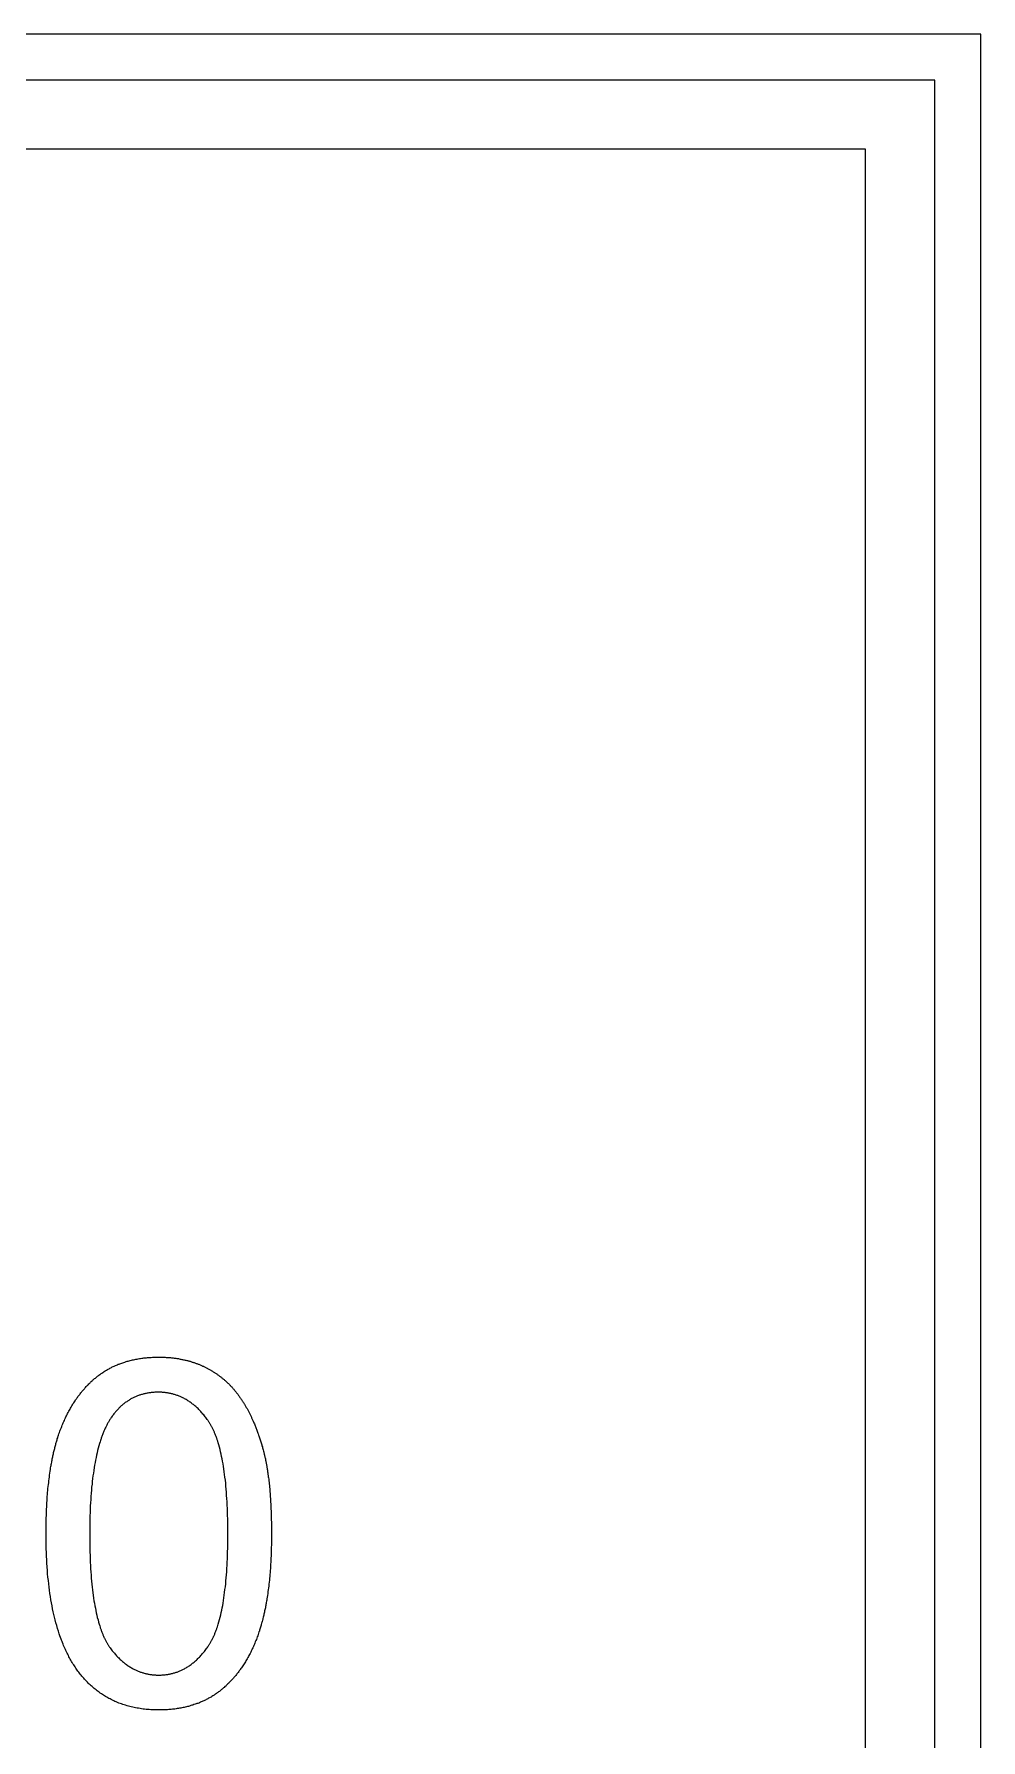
# Model space of a CAD drawing. Extents: x -140 to 139, y -60 to 60.
# Drawn here: x 49.28 to 57.5, y -33.81 to -19 of the extents above; entities that cross this region are included whole.
import ezdxf

# ---------------------------------------------------------------- set-up
doc = ezdxf.new("R2010")
doc.units = 0
doc.layers.add('ENGRAVE', color=5, linetype='Continuous')

msp = doc.modelspace()

# ---------------------------------------------------------------- linework, layer by layer
at = {"layer": 'ENGRAVE', "color": 5}
for points in [[(57.5, -19), (6.5, -19), (6.5, -45), (57.5, -45), (57.5, -19)], [(57.1, -19.4), (6.9, -19.4), (6.9, -44.6), (57.1, -44.6), (57.1, -19.4)]]:
    msp.add_lwpolyline(points, close=True, dxfattribs=at)
for points in [[(56.5, -20), (7.5, -20)], [(56.5, -44), (56.5, -20)], [(49.822, -30.664), (49.828, -30.659), (49.835, -30.654), (49.841, -30.649), (49.847, -30.644), (49.854, -30.639), (49.86, -30.635), (49.867, -30.63), (49.873, -30.626), (49.88, -30.621), (49.887, -30.617), (49.893, -30.612), (49.9, -30.608), (49.907, -30.604), (49.914, -30.6), (49.921, -30.596), (49.928, -30.592), (49.935, -30.588), (49.942, -30.584), (49.949, -30.581), (49.956, -30.577), (49.963, -30.573), (49.97, -30.57), (49.978, -30.567), (49.985, -30.563), (49.992, -30.56), (50, -30.557), (50.007, -30.554), (50.015, -30.55), (50.022, -30.548), (50.029, -30.545), (50.037, -30.542), (50.045, -30.539), (50.054, -30.536), (50.063, -30.533), (50.072, -30.53), (50.082, -30.527), (50.091, -30.524), (50.101, -30.522), (50.11, -30.519), (50.119, -30.517), (50.129, -30.514), (50.139, -30.512), (50.148, -30.51), (50.158, -30.508), (50.168, -30.506), (50.178, -30.504), (50.188, -30.502), (50.198, -30.501), (50.208, -30.499), (50.218, -30.498), (50.228, -30.496), (50.238, -30.495), (50.249, -30.494), (50.259, -30.493), (50.269, -30.492), (50.28, -30.491), (50.291, -30.49), (50.301, -30.49), (50.312, -30.489), (50.323, -30.489), (50.333, -30.488), (50.344, -30.488), (50.355, -30.488), (50.366, -30.488)], [(50.366, -30.488), (50.374, -30.488), (50.382, -30.488), (50.391, -30.488), (50.399, -30.488), (50.407, -30.488), (50.414, -30.489), (50.422, -30.489), (50.43, -30.49), (50.438, -30.49), (50.446, -30.491), (50.454, -30.491), (50.461, -30.492), (50.469, -30.492), (50.477, -30.493), (50.484, -30.494), (50.492, -30.495), (50.5, -30.496), (50.507, -30.497), (50.515, -30.498), (50.522, -30.499), (50.53, -30.5), (50.537, -30.501), (50.544, -30.502), (50.552, -30.504), (50.559, -30.505), (50.566, -30.507), (50.573, -30.508), (50.581, -30.51), (50.588, -30.511), (50.595, -30.513), (50.602, -30.515), (50.609, -30.516), (50.616, -30.518), (50.622, -30.519), (50.627, -30.521), (50.633, -30.523), (50.639, -30.524), (50.645, -30.526), (50.651, -30.528), (50.657, -30.53), (50.663, -30.532), (50.668, -30.534), (50.674, -30.535), (50.68, -30.537), (50.686, -30.539), (50.691, -30.542), (50.697, -30.544), (50.703, -30.546), (50.708, -30.548), (50.714, -30.55), (50.72, -30.553), (50.725, -30.555), (50.731, -30.557), (50.736, -30.56), (50.742, -30.562), (50.747, -30.565), (50.753, -30.567), (50.758, -30.57), (50.763, -30.572), (50.769, -30.575), (50.774, -30.578), (50.779, -30.58), (50.785, -30.583), (50.79, -30.586)], [(50.79, -30.586), (50.795, -30.589), (50.801, -30.592), (50.806, -30.595), (50.812, -30.598), (50.817, -30.601), (50.822, -30.604), (50.828, -30.607), (50.833, -30.611), (50.838, -30.614), (50.844, -30.617), (50.849, -30.62), (50.854, -30.624), (50.859, -30.627), (50.864, -30.631), (50.869, -30.634), (50.874, -30.638), (50.879, -30.641), (50.884, -30.645), (50.889, -30.649), (50.894, -30.652), (50.899, -30.656), (50.904, -30.66), (50.909, -30.664), (50.914, -30.667), (50.919, -30.671), (50.923, -30.675), (50.928, -30.679), (50.933, -30.683), (50.938, -30.687), (50.942, -30.691), (50.947, -30.696), (50.952, -30.7), (50.956, -30.704), (50.961, -30.709), (50.966, -30.713), (50.971, -30.718), (50.976, -30.723), (50.98, -30.727), (50.985, -30.732), (50.989, -30.737), (50.994, -30.742), (50.999, -30.747), (51.003, -30.752), (51.008, -30.757), (51.012, -30.762), (51.017, -30.767), (51.021, -30.772), (51.025, -30.777), (51.03, -30.782), (51.034, -30.788), (51.038, -30.793), (51.042, -30.798), (51.047, -30.804), (51.051, -30.809), (51.055, -30.815), (51.059, -30.82), (51.063, -30.826), (51.067, -30.832), (51.071, -30.837), (51.075, -30.843), (51.079, -30.849), (51.083, -30.855), (51.087, -30.86), (51.091, -30.866)], [(49.497, -31.165), (49.5, -31.154), (49.504, -31.143), (49.508, -31.132), (49.512, -31.121), (49.516, -31.11), (49.521, -31.099), (49.525, -31.089), (49.529, -31.078), (49.533, -31.067), (49.538, -31.057), (49.542, -31.047), (49.547, -31.037), (49.552, -31.026), (49.556, -31.016), (49.561, -31.006), (49.566, -30.997), (49.571, -30.987), (49.575, -30.977), (49.58, -30.968), (49.585, -30.958), (49.591, -30.949), (49.596, -30.939), (49.601, -30.93), (49.606, -30.921), (49.612, -30.912), (49.617, -30.903), (49.622, -30.894), (49.628, -30.885), (49.634, -30.876), (49.64, -30.867), (49.645, -30.859), (49.651, -30.851), (49.656, -30.844), (49.661, -30.837), (49.665, -30.831), (49.67, -30.824), (49.675, -30.818), (49.68, -30.811), (49.685, -30.805), (49.69, -30.798), (49.695, -30.792), (49.7, -30.786), (49.705, -30.78), (49.71, -30.774), (49.715, -30.768), (49.721, -30.762), (49.726, -30.756), (49.731, -30.75), (49.737, -30.744), (49.742, -30.738), (49.747, -30.733), (49.753, -30.727), (49.758, -30.721), (49.764, -30.716), (49.77, -30.71), (49.775, -30.705), (49.781, -30.7), (49.787, -30.694), (49.792, -30.689), (49.798, -30.684), (49.804, -30.679), (49.81, -30.674), (49.816, -30.669), (49.822, -30.664)], [(50.362, -30.793), (50.354, -30.793), (50.347, -30.793), (50.339, -30.793), (50.331, -30.793), (50.324, -30.794), (50.316, -30.794), (50.309, -30.795), (50.301, -30.796), (50.294, -30.797), (50.287, -30.798), (50.279, -30.799), (50.272, -30.8), (50.265, -30.801), (50.258, -30.803), (50.251, -30.804), (50.244, -30.806), (50.237, -30.807), (50.23, -30.809), (50.223, -30.811), (50.216, -30.813), (50.209, -30.815), (50.203, -30.817), (50.196, -30.819), (50.189, -30.822), (50.183, -30.824), (50.176, -30.827), (50.169, -30.83), (50.163, -30.832), (50.157, -30.835), (50.15, -30.838), (50.144, -30.841), (50.138, -30.844), (50.131, -30.848), (50.125, -30.851), (50.118, -30.855), (50.112, -30.859), (50.106, -30.863), (50.1, -30.867), (50.094, -30.871), (50.088, -30.875), (50.081, -30.879), (50.075, -30.883), (50.07, -30.888), (50.064, -30.893), (50.058, -30.897), (50.052, -30.902), (50.046, -30.907), (50.041, -30.912), (50.035, -30.917), (50.03, -30.922), (50.024, -30.928), (50.019, -30.933), (50.013, -30.939), (50.008, -30.945), (50.002, -30.95), (49.997, -30.956), (49.992, -30.962), (49.987, -30.968), (49.982, -30.975), (49.977, -30.981), (49.972, -30.988), (49.967, -30.994), (49.962, -31.001), (49.957, -31.008)], [(50.792, -31.036), (50.786, -31.028), (50.78, -31.02), (50.774, -31.012), (50.769, -31.005), (50.763, -30.997), (50.757, -30.99), (50.75, -30.982), (50.744, -30.975), (50.738, -30.968), (50.732, -30.961), (50.726, -30.955), (50.719, -30.948), (50.713, -30.942), (50.707, -30.935), (50.7, -30.929), (50.694, -30.923), (50.687, -30.917), (50.68, -30.911), (50.674, -30.906), (50.667, -30.9), (50.66, -30.895), (50.654, -30.89), (50.647, -30.885), (50.64, -30.88), (50.633, -30.875), (50.626, -30.87), (50.619, -30.866), (50.612, -30.861), (50.604, -30.857), (50.597, -30.853), (50.59, -30.849), (50.583, -30.845), (50.576, -30.842), (50.57, -30.839), (50.564, -30.836), (50.557, -30.833), (50.551, -30.83), (50.544, -30.827), (50.538, -30.825), (50.531, -30.822), (50.525, -30.82), (50.518, -30.817), (50.511, -30.815), (50.504, -30.813), (50.498, -30.811), (50.491, -30.809), (50.484, -30.807), (50.477, -30.806), (50.47, -30.804), (50.463, -30.803), (50.456, -30.801), (50.449, -30.8), (50.442, -30.799), (50.435, -30.798), (50.428, -30.797), (50.421, -30.796), (50.414, -30.795), (50.406, -30.794), (50.399, -30.794), (50.392, -30.793), (50.384, -30.793), (50.377, -30.793), (50.37, -30.793), (50.362, -30.793)], [(51.091, -30.866), (51.094, -30.871), (51.097, -30.876), (51.101, -30.882), (51.104, -30.887), (51.107, -30.892), (51.11, -30.897), (51.113, -30.902), (51.116, -30.908), (51.12, -30.913), (51.123, -30.918), (51.126, -30.924), (51.129, -30.929), (51.132, -30.935), (51.135, -30.94), (51.138, -30.946), (51.141, -30.951), (51.144, -30.957), (51.147, -30.962), (51.15, -30.968), (51.153, -30.974), (51.156, -30.979), (51.158, -30.985), (51.161, -30.991), (51.164, -30.997), (51.167, -31.002), (51.17, -31.008), (51.172, -31.014), (51.175, -31.02), (51.178, -31.026), (51.18, -31.032), (51.183, -31.038), (51.186, -31.044), (51.189, -31.051), (51.192, -31.059), (51.196, -31.067), (51.199, -31.075), (51.202, -31.083), (51.206, -31.091), (51.209, -31.099), (51.212, -31.106), (51.215, -31.114), (51.218, -31.122), (51.221, -31.131), (51.224, -31.139), (51.227, -31.147), (51.23, -31.155), (51.233, -31.164), (51.235, -31.172), (51.238, -31.18), (51.241, -31.189), (51.244, -31.197), (51.247, -31.206), (51.249, -31.214), (51.252, -31.223), (51.255, -31.232), (51.257, -31.241), (51.26, -31.249), (51.262, -31.258), (51.265, -31.267), (51.267, -31.276), (51.27, -31.285), (51.272, -31.294), (51.275, -31.303), (51.277, -31.312)], [(49.957, -31.008), (49.953, -31.013), (49.95, -31.018), (49.946, -31.024), (49.943, -31.03), (49.939, -31.035), (49.935, -31.041), (49.932, -31.047), (49.929, -31.053), (49.925, -31.059), (49.922, -31.065), (49.918, -31.071), (49.915, -31.078), (49.912, -31.084), (49.909, -31.091), (49.906, -31.097), (49.902, -31.104), (49.899, -31.111), (49.896, -31.118), (49.893, -31.125), (49.89, -31.132), (49.887, -31.139), (49.884, -31.146), (49.881, -31.153), (49.879, -31.161), (49.876, -31.169), (49.873, -31.177), (49.87, -31.184), (49.867, -31.191), (49.865, -31.197), (49.863, -31.204), (49.86, -31.212), (49.857, -31.223), (49.852, -31.239), (49.847, -31.257), (49.841, -31.278), (49.836, -31.299), (49.831, -31.319), (49.826, -31.34), (49.822, -31.36), (49.817, -31.381), (49.813, -31.403), (49.809, -31.425), (49.806, -31.447), (49.802, -31.471), (49.799, -31.494), (49.795, -31.518), (49.792, -31.542), (49.789, -31.567), (49.787, -31.592), (49.784, -31.617), (49.782, -31.643), (49.779, -31.67), (49.777, -31.697), (49.776, -31.724), (49.774, -31.752), (49.772, -31.78), (49.771, -31.808), (49.77, -31.837), (49.769, -31.867), (49.768, -31.897), (49.768, -31.927), (49.767, -31.958), (49.767, -31.989), (49.767, -32.02)], [(50.966, -32.02), (50.966, -31.988), (50.965, -31.956), (50.965, -31.924), (50.965, -31.892), (50.964, -31.862), (50.963, -31.831), (50.962, -31.802), (50.96, -31.772), (50.959, -31.744), (50.957, -31.715), (50.955, -31.688), (50.953, -31.66), (50.951, -31.633), (50.949, -31.607), (50.947, -31.581), (50.944, -31.556), (50.941, -31.531), (50.938, -31.507), (50.935, -31.483), (50.931, -31.459), (50.928, -31.436), (50.924, -31.414), (50.92, -31.392), (50.916, -31.371), (50.912, -31.35), (50.908, -31.33), (50.903, -31.31), (50.898, -31.29), (50.893, -31.27), (50.887, -31.25), (50.882, -31.232), (50.878, -31.217), (50.874, -31.207), (50.872, -31.2), (50.87, -31.195), (50.869, -31.19), (50.866, -31.185), (50.864, -31.178), (50.862, -31.171), (50.859, -31.164), (50.856, -31.158), (50.854, -31.152), (50.851, -31.146), (50.849, -31.14), (50.846, -31.134), (50.844, -31.128), (50.841, -31.122), (50.838, -31.117), (50.836, -31.111), (50.833, -31.105), (50.83, -31.1), (50.827, -31.094), (50.825, -31.089), (50.822, -31.084), (50.819, -31.079), (50.816, -31.074), (50.813, -31.069), (50.81, -31.064), (50.807, -31.059), (50.804, -31.054), (50.801, -31.05), (50.798, -31.045), (50.795, -31.041), (50.792, -31.036)], [(49.388, -32.02), (49.388, -32), (49.388, -31.98), (49.389, -31.96), (49.389, -31.941), (49.389, -31.921), (49.39, -31.902), (49.39, -31.882), (49.391, -31.863), (49.391, -31.844), (49.392, -31.825), (49.393, -31.807), (49.394, -31.788), (49.395, -31.77), (49.396, -31.752), (49.397, -31.734), (49.398, -31.716), (49.399, -31.698), (49.401, -31.68), (49.402, -31.663), (49.404, -31.645), (49.405, -31.628), (49.407, -31.611), (49.409, -31.594), (49.411, -31.578), (49.413, -31.561), (49.415, -31.545), (49.417, -31.529), (49.419, -31.512), (49.421, -31.496), (49.424, -31.479), (49.426, -31.463), (49.428, -31.45), (49.43, -31.438), (49.432, -31.428), (49.434, -31.419), (49.435, -31.41), (49.437, -31.401), (49.439, -31.392), (49.44, -31.382), (49.442, -31.372), (49.444, -31.363), (49.446, -31.354), (49.448, -31.344), (49.45, -31.335), (49.452, -31.326), (49.454, -31.317), (49.456, -31.308), (49.458, -31.299), (49.461, -31.29), (49.463, -31.282), (49.465, -31.273), (49.467, -31.264), (49.469, -31.256), (49.472, -31.247), (49.474, -31.239), (49.476, -31.23), (49.479, -31.222), (49.481, -31.214), (49.484, -31.205), (49.486, -31.197), (49.489, -31.189), (49.491, -31.181), (49.494, -31.173), (49.497, -31.165)], [(51.277, -31.312), (51.279, -31.319), (51.28, -31.325), (51.282, -31.331), (51.283, -31.338), (51.285, -31.344), (51.286, -31.35), (51.288, -31.357), (51.289, -31.363), (51.291, -31.37), (51.292, -31.377), (51.293, -31.383), (51.295, -31.39), (51.296, -31.397), (51.297, -31.404), (51.299, -31.411), (51.3, -31.418), (51.301, -31.425), (51.303, -31.432), (51.304, -31.439), (51.305, -31.446), (51.306, -31.453), (51.307, -31.461), (51.309, -31.468), (51.31, -31.475), (51.311, -31.483), (51.312, -31.491), (51.313, -31.498), (51.314, -31.506), (51.315, -31.512), (51.316, -31.519), (51.317, -31.527), (51.318, -31.536), (51.32, -31.548), (51.321, -31.561), (51.323, -31.575), (51.324, -31.589), (51.326, -31.603), (51.327, -31.617), (51.329, -31.63), (51.33, -31.644), (51.331, -31.658), (51.332, -31.672), (51.333, -31.687), (51.334, -31.701), (51.335, -31.716), (51.336, -31.731), (51.337, -31.746), (51.338, -31.761), (51.339, -31.776), (51.339, -31.791), (51.34, -31.807), (51.341, -31.822), (51.341, -31.838), (51.342, -31.854), (51.342, -31.87), (51.343, -31.886), (51.343, -31.902), (51.344, -31.919), (51.344, -31.935), (51.344, -31.952), (51.344, -31.969), (51.344, -31.986), (51.344, -32.003), (51.344, -32.02)], [(49.685, -33.24), (49.678, -33.232), (49.672, -33.223), (49.665, -33.214), (49.659, -33.205), (49.652, -33.196), (49.646, -33.187), (49.64, -33.178), (49.634, -33.169), (49.628, -33.159), (49.622, -33.15), (49.616, -33.14), (49.61, -33.13), (49.604, -33.12), (49.598, -33.11), (49.593, -33.1), (49.587, -33.09), (49.582, -33.079), (49.577, -33.068), (49.571, -33.058), (49.566, -33.047), (49.561, -33.036), (49.556, -33.025), (49.551, -33.014), (49.546, -33.003), (49.541, -32.991), (49.536, -32.979), (49.531, -32.967), (49.527, -32.956), (49.523, -32.946), (49.519, -32.936), (49.514, -32.923), (49.509, -32.908), (49.503, -32.889), (49.496, -32.867), (49.488, -32.843), (49.481, -32.818), (49.474, -32.794), (49.468, -32.77), (49.462, -32.746), (49.456, -32.722), (49.451, -32.698), (49.445, -32.672), (49.44, -32.646), (49.435, -32.62), (49.431, -32.594), (49.426, -32.567), (49.422, -32.54), (49.418, -32.512), (49.415, -32.484), (49.411, -32.456), (49.408, -32.427), (49.405, -32.398), (49.402, -32.369), (49.4, -32.339), (49.398, -32.309), (49.396, -32.278), (49.394, -32.248), (49.392, -32.216), (49.391, -32.185), (49.39, -32.152), (49.389, -32.12), (49.389, -32.087), (49.388, -32.054), (49.388, -32.02)], [(49.767, -32.02), (49.767, -32.053), (49.767, -32.085), (49.768, -32.117), (49.768, -32.148), (49.769, -32.179), (49.77, -32.209), (49.771, -32.238), (49.772, -32.268), (49.774, -32.296), (49.775, -32.325), (49.777, -32.352), (49.779, -32.38), (49.781, -32.406), (49.783, -32.433), (49.786, -32.458), (49.788, -32.484), (49.791, -32.508), (49.794, -32.533), (49.797, -32.556), (49.801, -32.58), (49.804, -32.603), (49.808, -32.625), (49.812, -32.647), (49.816, -32.668), (49.82, -32.689), (49.824, -32.709), (49.828, -32.729), (49.833, -32.749), (49.839, -32.77), (49.844, -32.79), (49.849, -32.807), (49.854, -32.822), (49.857, -32.832), (49.859, -32.839), (49.861, -32.844), (49.863, -32.849), (49.865, -32.855), (49.867, -32.862), (49.87, -32.868), (49.872, -32.875), (49.875, -32.882), (49.877, -32.888), (49.88, -32.894), (49.882, -32.9), (49.885, -32.906), (49.887, -32.912), (49.89, -32.918), (49.893, -32.924), (49.895, -32.929), (49.898, -32.935), (49.901, -32.94), (49.903, -32.946), (49.906, -32.951), (49.909, -32.956), (49.912, -32.962), (49.915, -32.967), (49.918, -32.972), (49.921, -32.977), (49.923, -32.982), (49.926, -32.986), (49.929, -32.991), (49.932, -32.996), (49.936, -33), (49.939, -33.005)], [(50.792, -33.003), (50.795, -32.998), (50.798, -32.994), (50.801, -32.989), (50.804, -32.984), (50.807, -32.979), (50.81, -32.975), (50.813, -32.97), (50.816, -32.965), (50.819, -32.959), (50.822, -32.954), (50.825, -32.949), (50.828, -32.944), (50.831, -32.938), (50.833, -32.933), (50.836, -32.927), (50.839, -32.921), (50.841, -32.915), (50.844, -32.909), (50.847, -32.904), (50.849, -32.898), (50.852, -32.892), (50.854, -32.886), (50.857, -32.879), (50.859, -32.873), (50.862, -32.866), (50.865, -32.859), (50.867, -32.852), (50.869, -32.846), (50.871, -32.842), (50.873, -32.836), (50.875, -32.829), (50.878, -32.819), (50.883, -32.805), (50.888, -32.787), (50.893, -32.767), (50.899, -32.746), (50.904, -32.726), (50.908, -32.706), (50.913, -32.686), (50.917, -32.666), (50.921, -32.645), (50.924, -32.623), (50.928, -32.6), (50.932, -32.578), (50.935, -32.554), (50.938, -32.53), (50.941, -32.506), (50.944, -32.482), (50.947, -32.456), (50.949, -32.431), (50.951, -32.405), (50.954, -32.378), (50.956, -32.351), (50.957, -32.323), (50.959, -32.295), (50.96, -32.267), (50.962, -32.238), (50.963, -32.208), (50.964, -32.178), (50.965, -32.147), (50.965, -32.116), (50.965, -32.085), (50.966, -32.053), (50.966, -32.02)], [(51.344, -32.02), (51.344, -32.04), (51.344, -32.06), (51.344, -32.08), (51.344, -32.099), (51.344, -32.119), (51.343, -32.138), (51.343, -32.157), (51.342, -32.176), (51.341, -32.195), (51.341, -32.213), (51.34, -32.232), (51.339, -32.25), (51.338, -32.268), (51.337, -32.286), (51.336, -32.304), (51.335, -32.322), (51.333, -32.339), (51.332, -32.357), (51.33, -32.374), (51.329, -32.391), (51.327, -32.409), (51.326, -32.425), (51.324, -32.442), (51.322, -32.459), (51.32, -32.475), (51.318, -32.491), (51.316, -32.507), (51.314, -32.524), (51.312, -32.54), (51.309, -32.557), (51.307, -32.572), (51.305, -32.586), (51.303, -32.598), (51.301, -32.608), (51.299, -32.617), (51.298, -32.626), (51.296, -32.635), (51.294, -32.644), (51.293, -32.654), (51.291, -32.664), (51.289, -32.674), (51.287, -32.683), (51.285, -32.692), (51.283, -32.701), (51.281, -32.711), (51.279, -32.72), (51.277, -32.729), (51.275, -32.738), (51.272, -32.747), (51.27, -32.756), (51.268, -32.765), (51.266, -32.773), (51.263, -32.782), (51.261, -32.791), (51.259, -32.799), (51.256, -32.808), (51.254, -32.816), (51.251, -32.825), (51.249, -32.833), (51.246, -32.841), (51.244, -32.849), (51.241, -32.858), (51.239, -32.866), (51.236, -32.874)], [(51.236, -32.874), (51.232, -32.885), (51.228, -32.896), (51.225, -32.907), (51.221, -32.917), (51.217, -32.928), (51.213, -32.939), (51.208, -32.949), (51.204, -32.96), (51.2, -32.97), (51.196, -32.98), (51.191, -32.991), (51.187, -33.001), (51.182, -33.011), (51.178, -33.021), (51.173, -33.03), (51.168, -33.04), (51.164, -33.05), (51.159, -33.06), (51.154, -33.069), (51.149, -33.078), (51.144, -33.088), (51.139, -33.097), (51.134, -33.106), (51.128, -33.115), (51.123, -33.124), (51.118, -33.133), (51.112, -33.142), (51.107, -33.151), (51.101, -33.16), (51.095, -33.168), (51.09, -33.177), (51.084, -33.185), (51.079, -33.192), (51.074, -33.199), (51.07, -33.205), (51.065, -33.212), (51.06, -33.218), (51.055, -33.225), (51.05, -33.231), (51.045, -33.238), (51.04, -33.244), (51.035, -33.251), (51.03, -33.257), (51.024, -33.263), (51.019, -33.269), (51.014, -33.275), (51.008, -33.281), (51.003, -33.287), (50.998, -33.293), (50.992, -33.299), (50.987, -33.305), (50.981, -33.311), (50.975, -33.316), (50.97, -33.322), (50.964, -33.328), (50.958, -33.333), (50.952, -33.339), (50.947, -33.344), (50.941, -33.349), (50.935, -33.355), (50.929, -33.36), (50.923, -33.365), (50.917, -33.37), (50.911, -33.375)], [(49.939, -33.005), (49.945, -33.013), (49.951, -33.021), (49.956, -33.029), (49.963, -33.037), (49.969, -33.044), (49.975, -33.052), (49.981, -33.059), (49.987, -33.066), (49.993, -33.073), (50, -33.08), (50.006, -33.087), (50.012, -33.094), (50.019, -33.1), (50.025, -33.106), (50.032, -33.113), (50.039, -33.119), (50.045, -33.125), (50.052, -33.13), (50.059, -33.136), (50.065, -33.142), (50.072, -33.147), (50.079, -33.152), (50.086, -33.157), (50.093, -33.162), (50.1, -33.167), (50.107, -33.172), (50.114, -33.176), (50.121, -33.181), (50.129, -33.185), (50.136, -33.189), (50.143, -33.193), (50.15, -33.197), (50.157, -33.2), (50.163, -33.203), (50.169, -33.206), (50.175, -33.209), (50.182, -33.212), (50.188, -33.214), (50.195, -33.217), (50.201, -33.219), (50.208, -33.222), (50.214, -33.224), (50.221, -33.226), (50.227, -33.228), (50.234, -33.23), (50.241, -33.232), (50.247, -33.234), (50.254, -33.235), (50.261, -33.237), (50.268, -33.238), (50.274, -33.24), (50.281, -33.241), (50.288, -33.242), (50.295, -33.243), (50.302, -33.244), (50.309, -33.245), (50.316, -33.246), (50.323, -33.247), (50.33, -33.247), (50.337, -33.247), (50.345, -33.248), (50.352, -33.248), (50.359, -33.248), (50.366, -33.248)], [(50.366, -33.248), (50.374, -33.248), (50.381, -33.248), (50.388, -33.248), (50.395, -33.247), (50.402, -33.247), (50.409, -33.246), (50.416, -33.246), (50.423, -33.245), (50.43, -33.244), (50.437, -33.243), (50.444, -33.242), (50.451, -33.241), (50.458, -33.24), (50.465, -33.238), (50.472, -33.237), (50.478, -33.235), (50.485, -33.234), (50.492, -33.232), (50.498, -33.23), (50.505, -33.228), (50.512, -33.226), (50.518, -33.224), (50.525, -33.222), (50.531, -33.219), (50.538, -33.217), (50.544, -33.214), (50.55, -33.211), (50.557, -33.209), (50.563, -33.206), (50.569, -33.203), (50.575, -33.2), (50.582, -33.197), (50.589, -33.193), (50.596, -33.189), (50.603, -33.185), (50.611, -33.18), (50.618, -33.176), (50.625, -33.171), (50.632, -33.167), (50.639, -33.162), (50.646, -33.157), (50.653, -33.152), (50.659, -33.146), (50.666, -33.141), (50.673, -33.135), (50.68, -33.13), (50.686, -33.124), (50.693, -33.118), (50.699, -33.112), (50.706, -33.105), (50.712, -33.099), (50.719, -33.092), (50.725, -33.086), (50.731, -33.079), (50.738, -33.072), (50.744, -33.065), (50.75, -33.057), (50.756, -33.05), (50.762, -33.043), (50.768, -33.035), (50.774, -33.027), (50.78, -33.019), (50.786, -33.011), (50.792, -33.003)], [(50.366, -33.551), (50.352, -33.551), (50.338, -33.551), (50.324, -33.55), (50.311, -33.55), (50.297, -33.549), (50.283, -33.548), (50.27, -33.547), (50.256, -33.546), (50.243, -33.544), (50.23, -33.543), (50.217, -33.541), (50.204, -33.539), (50.191, -33.537), (50.178, -33.535), (50.165, -33.533), (50.153, -33.53), (50.14, -33.527), (50.128, -33.524), (50.115, -33.521), (50.103, -33.518), (50.091, -33.515), (50.079, -33.511), (50.067, -33.507), (50.055, -33.504), (50.044, -33.499), (50.032, -33.495), (50.02, -33.491), (50.009, -33.486), (49.997, -33.482), (49.986, -33.477), (49.975, -33.472), (49.964, -33.466), (49.954, -33.461), (49.944, -33.456), (49.934, -33.451), (49.925, -33.446), (49.915, -33.441), (49.905, -33.435), (49.896, -33.429), (49.886, -33.423), (49.877, -33.417), (49.868, -33.411), (49.859, -33.405), (49.849, -33.398), (49.84, -33.392), (49.832, -33.385), (49.823, -33.378), (49.814, -33.371), (49.805, -33.364), (49.797, -33.357), (49.788, -33.349), (49.78, -33.342), (49.771, -33.334), (49.763, -33.326), (49.755, -33.318), (49.747, -33.31), (49.739, -33.302), (49.731, -33.293), (49.723, -33.285), (49.715, -33.276), (49.707, -33.267), (49.7, -33.258), (49.692, -33.249), (49.685, -33.24)], [(50.911, -33.375), (50.904, -33.38), (50.898, -33.385), (50.892, -33.39), (50.886, -33.395), (50.879, -33.399), (50.873, -33.404), (50.867, -33.409), (50.86, -33.413), (50.853, -33.418), (50.847, -33.422), (50.84, -33.426), (50.834, -33.43), (50.827, -33.434), (50.82, -33.439), (50.813, -33.443), (50.806, -33.446), (50.799, -33.45), (50.792, -33.454), (50.785, -33.458), (50.778, -33.461), (50.771, -33.465), (50.764, -33.468), (50.757, -33.472), (50.75, -33.475), (50.742, -33.478), (50.735, -33.482), (50.728, -33.485), (50.72, -33.488), (50.713, -33.491), (50.706, -33.494), (50.698, -33.496), (50.69, -33.499), (50.681, -33.502), (50.672, -33.505), (50.663, -33.509), (50.653, -33.511), (50.644, -33.514), (50.634, -33.517), (50.625, -33.52), (50.615, -33.522), (50.606, -33.524), (50.596, -33.527), (50.586, -33.529), (50.577, -33.531), (50.567, -33.533), (50.557, -33.535), (50.547, -33.537), (50.537, -33.538), (50.526, -33.54), (50.516, -33.541), (50.506, -33.543), (50.496, -33.544), (50.485, -33.545), (50.475, -33.546), (50.464, -33.547), (50.454, -33.548), (50.443, -33.549), (50.432, -33.549), (50.421, -33.55), (50.41, -33.55), (50.4, -33.551), (50.388, -33.551), (50.377, -33.551), (50.366, -33.551)]]:
    msp.add_lwpolyline(points, dxfattribs=at)

doc.saveas('drawing.dxf')
